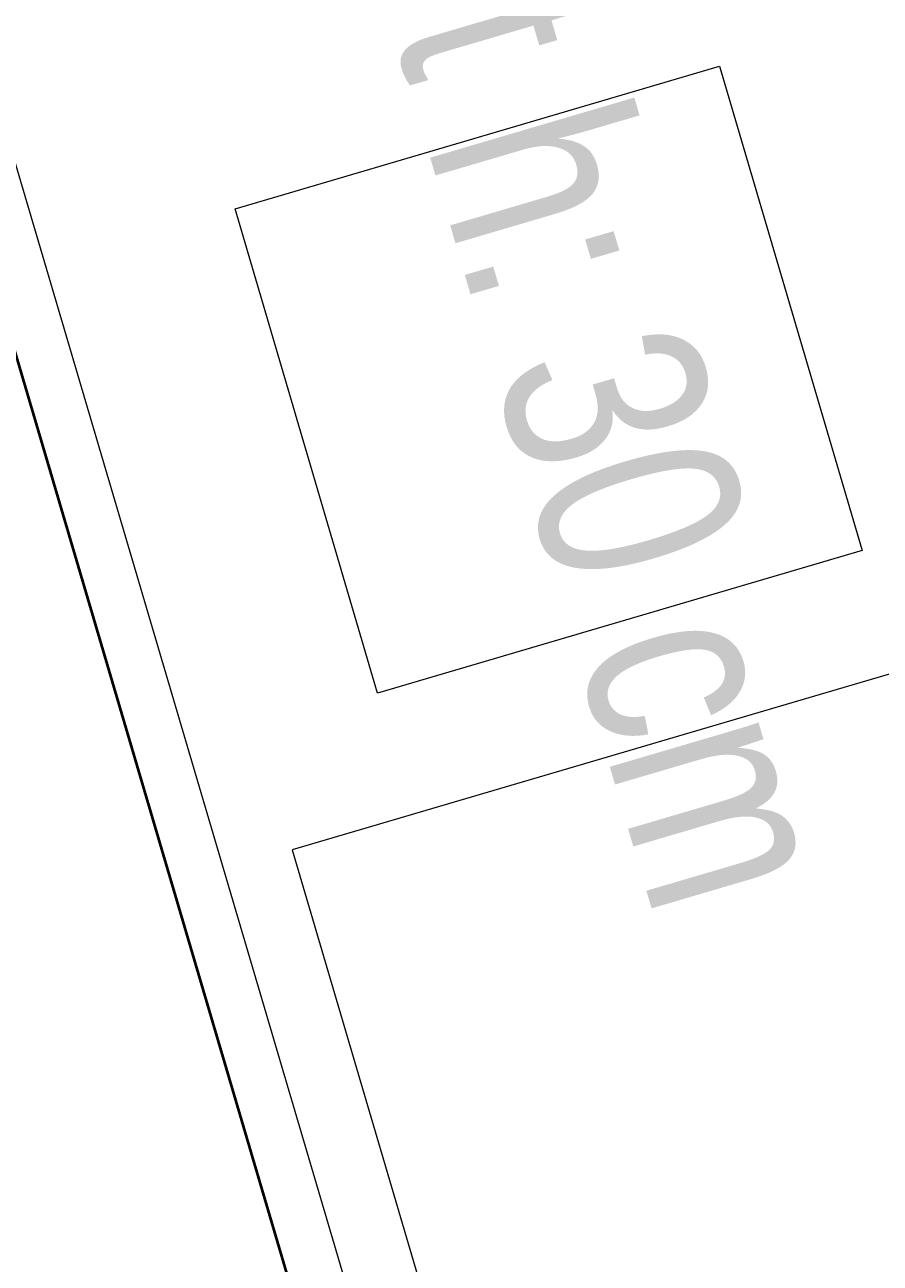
# Model space of a CAD drawing. Header units: millimetres. Extents: x 62878 to 70819, y -67946 to -61850.
# Drawn here: x 64312.8 to 64380.6, y -66016.7 to -65918.6 of the extents above; entities that cross this region are included whole.
import ezdxf
from ezdxf.enums import TextEntityAlignment as Align

# ---------------------------------------------------------------- set-up
doc = ezdxf.new("R2010")
doc.units = ezdxf.units.MM
for name, color, linetype, lineweight in [('DUVAR-GAZBETON', 84, 'Continuous', 35), ('GOR-2', 152, 'Continuous', 20), ('TEFRİŞ-yeni', 53, 'Continuous', 9)]:
    doc.layers.add(name, color=color, linetype=linetype, lineweight=lineweight)
doc.layers.add('MAH-ADI 1', color=12, linetype='Continuous')
doc.styles.add('bold', font='arial.ttf', dxfattribs={"height": 10})

msp = doc.modelspace()

# ---------------------------------------------------------------- linework, layer by layer
at = {"layer": 'DUVAR-GAZBETON', "ltscale": 5}
msp.add_line((64161.73, -65434.762), (64376.944, -66164.638), dxfattribs=at)
at = {"layer": 'GOR-2'}
msp.add_line((64166.664, -65436.47), (64380.367, -66161.219), dxfattribs=at)
at = {"layer": 'TEFRİŞ-yeni'}
for points in [[(64379.133, -65960.209), (64340.76, -65971.501), (64329.468, -65933.128), (64367.841, -65921.836), (64379.133, -65960.209)], [(64449.109, -65950.042), (64333.989, -65983.917), (64356.573, -66060.663), (64471.692, -66026.788), (64449.109, -65950.042)]]:
    msp.add_lwpolyline(points, dxfattribs=at)

# ---------------------------------------------------------------- texts
at = {"layer": 'MAH-ADI 1', "style": 'bold', "width": 0.75}
msp.add_text('beton parapet h: 30 cm', height=16, rotation=286.41896, dxfattribs=at).set_placement((64346.073, -65904.685), align=Align.MIDDLE_CENTER)

doc.saveas('drawing.dxf')
